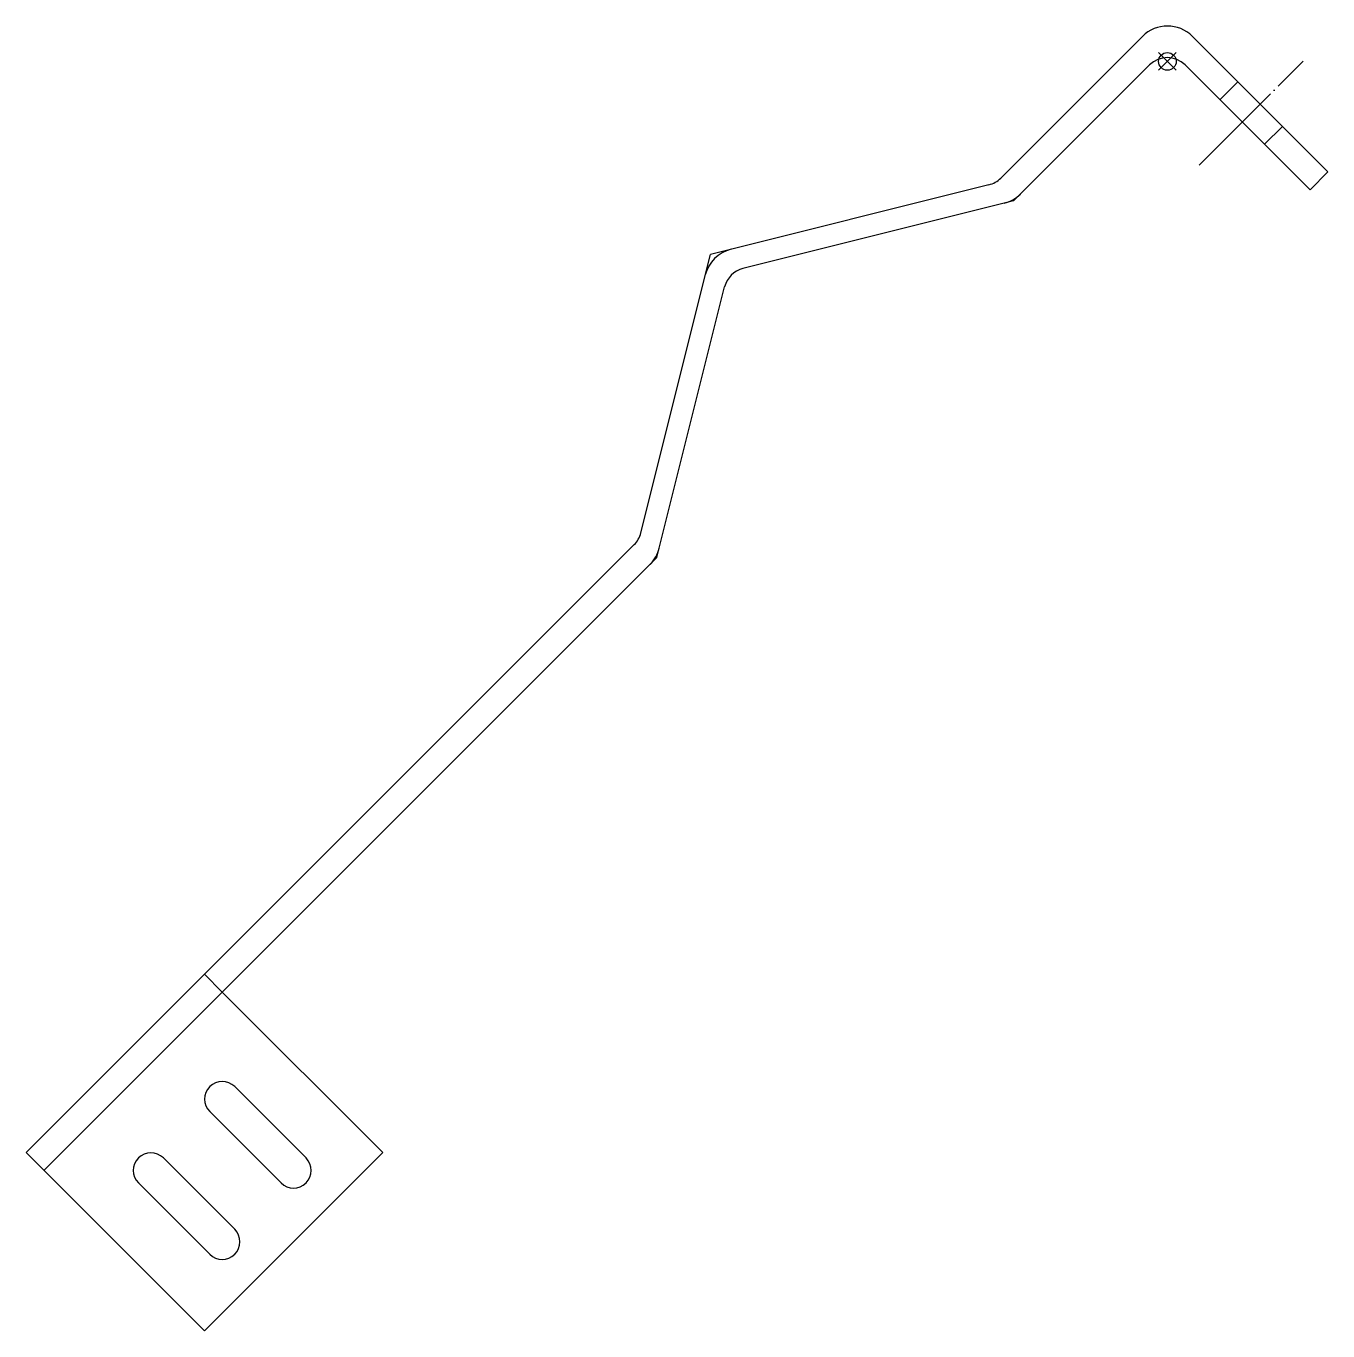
# Model space of a CAD drawing. Extents: x -66 to 192, y 481 to 740.
import ezdxf

# ---------------------------------------------------------------- set-up
doc = ezdxf.new("R2010")
doc.units = 0
doc.header["$MEASUREMENT"] = 0
doc.linetypes.add('CENTER', pattern=[22, 20, -1, 0, -1])
doc.layers.get('0').update_dxf_attribs({"linetype": 'CONTINUOUS'})
doc.layers.add('$PARTREF_BOM', color=7, linetype='CONTINUOUS')
doc.styles.get("Standard").update_dxf_attribs({"font": 'txt.shx', "bigfont": 'chineset.shx'})

# ---------------------------------------------------------------- blocks, each defined once
blk = doc.blocks.new('PARTREF')
at = {"layer": '$PARTREF_BOM', "color": 2}
for p, q in [((-1.75, -1.75), (1.75, 1.75)), ((-1.75, 1.75), (1.75, -1.75))]:
    blk.add_line(p, q, dxfattribs=at)
blk.add_circle((0, 0), 1.75, dxfattribs=at)
at = {"layer": '$PARTREF_BOM', "color": 2, "flags": 1}
for tag, p in [('TAG5', (-16.09, -4.95)), ('TAG10', (-5.65, -5)), ('TAG15', (5.59, -4.74)), ('TAG4', (-16.09, -8.95)), ('TAG9', (-5.65, -9)), ('TAG14', (5.59, -8.74)), ('TAG13', (5.59, -12.74)), ('TAG3', (-16.09, -12.95)), ('TAG8', (-5.65, -13)), ('TAG2', (-16.09, -16.95)), ('TAG7', (-5.65, -17)), ('TAG12', (5.59, -16.74)), ('TAG1', (-16.09, -20.95)), ('TAG6', (-5.65, -21)), ('TAG11', (5.59, -20.74))]:
    blk.add_attdef(tag, p, '', height=2.5, dxfattribs=at)

msp = doc.modelspace()

# ---------------------------------------------------------------- linework, layer by layer
at = {"color": 7, "linetype": 'CONTINUOUS'}
for p, q in [((126.87, 709.58), (154.97, 737.68)), ((164.87, 737.68), (191.74, 710.81)), ((129.43, 705.06), (156.39, 732.02)), ((163.46, 732.02), (188.21, 707.27)), ((170.35, 725.13), (173.89, 728.66)), ((179.19, 716.29), (182.73, 719.82)), ((188.21, 707.27), (191.74, 710.81)), ((124.55, 708.26), (69.33, 694.46)), ((129.43, 705.06), (75.77, 691.65)), ((55.52, 639.23), (69.33, 694.46)), ((58.72, 634.35), (72.13, 688.01)), ((-66.35, 516.35), (54.21, 636.91)), ((-62.82, 512.82), (58.72, 634.35)), ((-27.46, 548.17), (-31, 551.71)), ((-27.46, 548.17), (4.36, 516.35)), ((-24.99, 529.43), (-10.84, 515.29)), ((-29.94, 524.48), (-15.79, 510.34)), ((-66.35, 516.35), (-31, 481)), ((-39.13, 515.29), (-24.99, 501.15)), ((-31, 481), (4.36, 516.35)), ((-44.08, 510.34), (-29.94, 496.2))]:
    msp.add_line(p, q, dxfattribs=at)
at = {"color": 1, "linetype": 'CENTER'}
msp.add_line((166.25, 712.18), (186.83, 732.77), dxfattribs=at)
at = {"color": 7, "linetype": 'CONTINUOUS'}
for centre, radius, start, end in [((159.92, 732.73), 7, 45, 135), ((159.92, 728.48), 5, 45, 135), ((123.34, 713.11), 5, 284.0362, 315), ((125.85, 711.38), 7, 284.0362, 315), ((75.1, 688.68), 7, 104.0362, 165.9638), ((76.99, 686.8), 5, 104.0362, 165.9638), ((50.67, 640.44), 5, 315, 345.9638), ((52.4, 637.93), 7, 315, 345.9638), ((-27.46, 526.96), 3.5, 45, 225), ((-41.6, 512.82), 3.5, 45, 225), ((-13.32, 512.82), 3.5, 225, 45), ((-27.46, 498.67), 3.5, 225, 45)]:
    msp.add_arc(centre, radius, start, end, dxfattribs=at)

# ---------------------------------------------------------------- block references
at = {"color": 7}
msp.add_blockref('PARTREF', (159.92, 732.73), dxfattribs=at)

doc.saveas('drawing.dxf')
